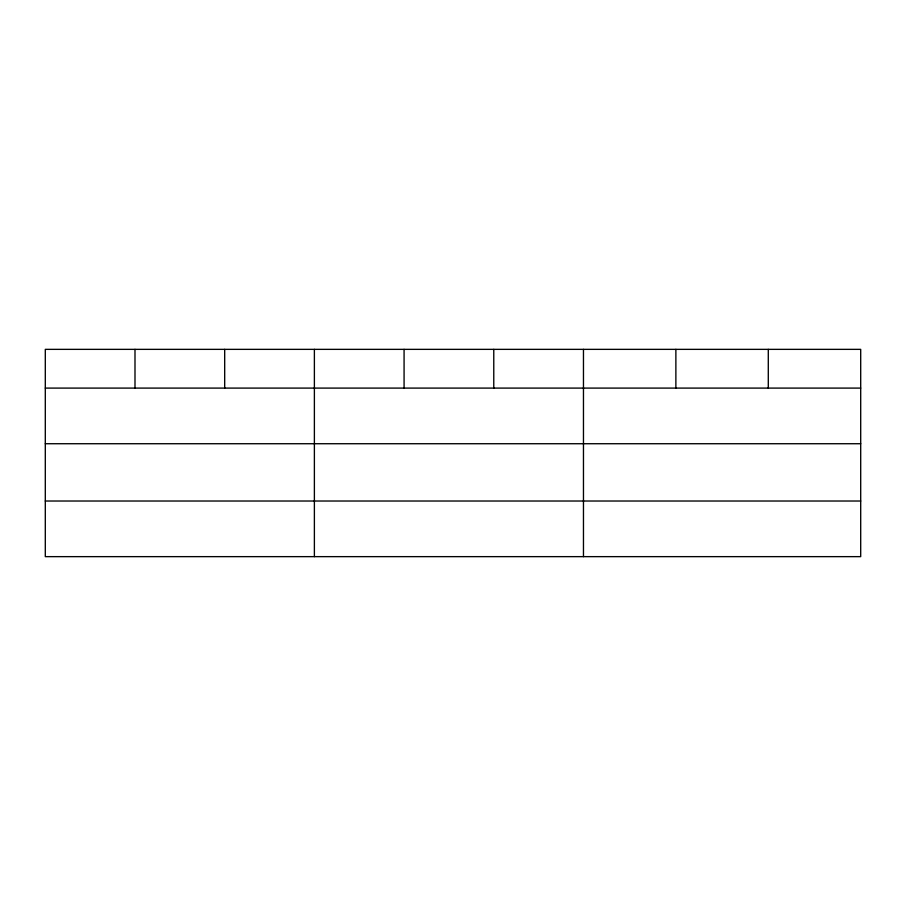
<?xml version="1.0" encoding="UTF-8"?>
<svg xmlns="http://www.w3.org/2000/svg" width="906" height="906" viewBox="0 0 906 906"><rect width="100%" height="100%" fill="white"/><g stroke="black" fill="none" stroke-linecap="round" stroke-linejoin="round"><path stroke-width="1.36" d="M860.7 443.725L860.7 349.354L45.3 349.354L45.3 556.646L860.7 556.646L860.7 443.725L45.3 443.725M45.3 388.096L860.7 388.096M45.3 501.018L860.7 501.018M768.288 349.354L768.288 388.096M675.876 349.354L675.876 388.096M583.464 349.354L583.464 556.646M493.77 349.354L493.77 388.096M404.076 349.354L404.076 388.096M314.382 349.354L314.382 556.646M224.688 349.354L224.688 388.096M134.994 349.354L134.994 388.096"/></g></svg>
